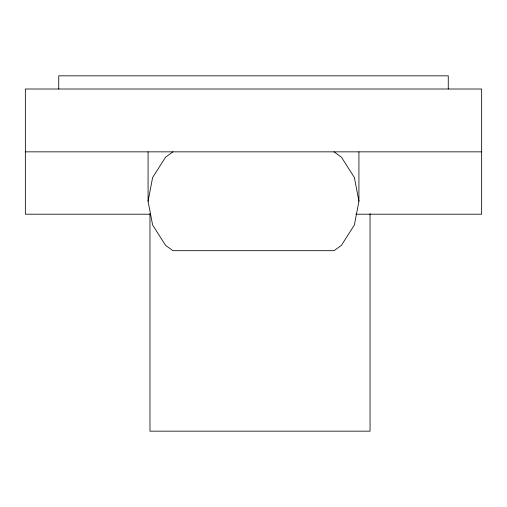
<?xml version="1.0" encoding="UTF-8"?>
<svg xmlns="http://www.w3.org/2000/svg" width="507" height="507" viewBox="0 0 507 507"><rect width="100%" height="100%" fill="white"/><g stroke="black" fill="none" stroke-linecap="round" stroke-linejoin="round"><path stroke-width="0.76" d="M358.924 151.846L358.924 201.26L354.393 224.956L341.452 245.318L334.056 250.68L172.944 250.68L165.548 245.318L152.607 224.956L148.076 201.26L152.607 177.564L165.548 157.202L172.944 151.846M25.35 151.846L481.65 151.846M150.516 214.201L25.35 214.201L25.35 89.01L481.65 89.01L481.65 214.201L355.787 214.201M334.056 151.846L341.452 157.202L354.393 177.564L358.924 201.26M448.264 89.01L448.264 75.835L58.736 75.835L58.736 89.01M370.04 213.605L370.04 431.165L149.977 431.165L149.977 213.605M148.076 151.846L148.076 201.26"/></g></svg>
